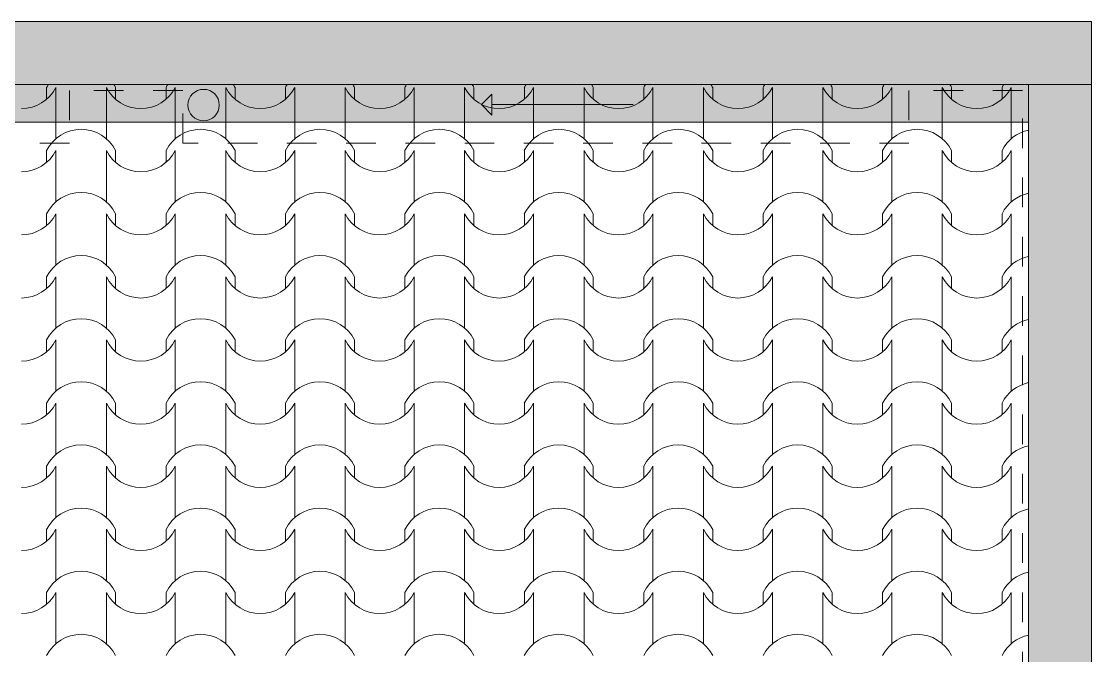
# Model space of a CAD drawing. Header units: feet. Extents: x 2791058 to 2855058, y -67651 to -26651.
# Drawn here: x 2816668 to 2821766, y -40944 to -37923 of the extents above; entities that cross this region are included whole.
import ezdxf

# ---------------------------------------------------------------- set-up
doc = ezdxf.new("R2010")
doc.units = ezdxf.units.FT
doc.header["$MEASUREMENT"] = 0
doc.linetypes.add('Dashed', pattern=[282.222223, 141.111112, -141.111112])
doc.layers.add('Exterior walls', color=7, linetype='Continuous')
doc.layers.add('Shell - Roof', color=7, linetype='Continuous')
for name, color, linetype, lineweight in [('Exterior walls_Pen_No__1', 7, 'Continuous', 0), ('Model Unit - Zone_Pen_No__1', 7, 'Continuous', 0), ('Shell - Roof_Pen_No__1', 7, 'Continuous', 0), ('Shell - Roof_Pen_No__21', 7, 'Continuous', 0), ('Structural - Bearing_Pen_No__1', 7, 'Continuous', 0), ('Structural - Bearing_Pen_No__13', 54, 'Continuous', 0)]:
    doc.layers.add(name, color=color, linetype=linetype, lineweight=lineweight)
for name, color, linetype, lineweight, true_color in [('Exterior walls_Pen_No__85', 7, 'Continuous', 0, 0x80c2ff), ('Structural - Bearing_Pen_No__62', 7, 'Continuous', 0, 0xaaaaaa), ('Structural - Bearing_Pen_No__82', 7, 'Continuous', 0, 0xaaaaaa)]:
    doc.layers.add(name, color=color, linetype=linetype, lineweight=lineweight, true_color=true_color)

# ---------------------------------------------------------------- blocks, each defined once
blk = doc.blocks.new('*X1', base_point=(2247653.8, -76425))
at = {"layer": 'Structural - Bearing_Pen_No__62', "color": 253, "linetype": 'Continuous', "lineweight": 0, "true_color": 0xaaaaaa}
for p, q in [((2816788, -38293.6), (2816788, -38237.6)), ((2816832, -38359.5), (2816832, -38237.6)), ((2817072.5, -38359.5), (2817072.5, -38237.6)), ((2817116.5, -38293.6), (2817116.5, -38237.6)), ((2817357, -38293.6), (2817357, -38237.6)), ((2817401, -38359.5), (2817401, -38237.6)), ((2817641.5, -38359.5), (2817641.5, -38237.6)), ((2817685.5, -38293.6), (2817685.5, -38237.6)), ((2817926, -38293.6), (2817926, -38237.6)), ((2817970, -38359.5), (2817970, -38237.6)), ((2818210.4, -38359.5), (2818210.4, -38237.6)), ((2818254.4, -38293.6), (2818254.4, -38237.6)), ((2818494.9, -38293.6), (2818494.9, -38237.6)), ((2818538.9, -38359.5), (2818538.9, -38237.6)), ((2818779.4, -38359.5), (2818779.4, -38237.6)), ((2818823.4, -38293.6), (2818823.4, -38237.6)), ((2819063.9, -38293.6), (2819063.9, -38237.6)), ((2819107.9, -38359.5), (2819107.9, -38237.6)), ((2819348.4, -38359.5), (2819348.4, -38237.6)), ((2819392.4, -38293.6), (2819392.4, -38237.6)), ((2819632.8, -38293.6), (2819632.8, -38237.6)), ((2819676.8, -38359.5), (2819676.8, -38237.6)), ((2819917.3, -38359.5), (2819917.3, -38237.6)), ((2819961.3, -38293.6), (2819961.3, -38237.6)), ((2820201.8, -38293.6), (2820201.8, -38237.6)), ((2820245.8, -38359.5), (2820245.8, -38237.6)), ((2820486.3, -38359.5), (2820486.3, -38237.6)), ((2820530.3, -38293.6), (2820530.3, -38237.6)), ((2820770.8, -38293.6), (2820770.8, -38237.6)), ((2820814.8, -38359.5), (2820814.8, -38237.6)), ((2821055.2, -38359.5), (2821055.2, -38237.6)), ((2821099.2, -38293.6), (2821099.2, -38237.6)), ((2821339.7, -38293.6), (2821339.7, -38237.6)), ((2821383.7, -38359.5), (2821383.7, -38237.6)), ((2816832, -38481.4), (2816832, -38359.5)), ((2817072.5, -38481.4), (2817072.5, -38359.5)), ((2817401, -38481.4), (2817401, -38359.5)), ((2817641.5, -38481.4), (2817641.5, -38359.5)), ((2817970, -38481.4), (2817970, -38359.5)), ((2818210.4, -38481.4), (2818210.4, -38359.5)), ((2818538.9, -38481.4), (2818538.9, -38359.5)), ((2818779.4, -38481.4), (2818779.4, -38359.5)), ((2819107.9, -38481.4), (2819107.9, -38359.5)), ((2819348.4, -38481.4), (2819348.4, -38359.5)), ((2819676.8, -38481.4), (2819676.8, -38359.5)), ((2819917.3, -38481.4), (2819917.3, -38359.5)), ((2820245.8, -38481.4), (2820245.8, -38359.5)), ((2820486.3, -38481.4), (2820486.3, -38359.5)), ((2820814.8, -38481.4), (2820814.8, -38359.5)), ((2821055.2, -38481.4), (2821055.2, -38359.5)), ((2821383.7, -38481.4), (2821383.7, -38359.5)), ((2816788, -38594.3), (2816788, -38538.2)), ((2816832, -38660.2), (2816832, -38538.2)), ((2817072.5, -38660.2), (2817072.5, -38538.2)), ((2817116.5, -38594.3), (2817116.5, -38538.2)), ((2817357, -38594.3), (2817357, -38538.2)), ((2817401, -38660.2), (2817401, -38538.2)), ((2817641.5, -38660.2), (2817641.5, -38538.2)), ((2817685.5, -38594.3), (2817685.5, -38538.2)), ((2817926, -38594.3), (2817926, -38538.2)), ((2817970, -38660.2), (2817970, -38538.2)), ((2818210.4, -38660.2), (2818210.4, -38538.2)), ((2818254.4, -38594.3), (2818254.4, -38538.2)), ((2818494.9, -38594.3), (2818494.9, -38538.2)), ((2818538.9, -38660.2), (2818538.9, -38538.2)), ((2818779.4, -38660.2), (2818779.4, -38538.2)), ((2818823.4, -38594.3), (2818823.4, -38538.2)), ((2819063.9, -38594.3), (2819063.9, -38538.2)), ((2819107.9, -38660.2), (2819107.9, -38538.2)), ((2819348.4, -38660.2), (2819348.4, -38538.2)), ((2819392.4, -38594.3), (2819392.4, -38538.2)), ((2819632.8, -38594.3), (2819632.8, -38538.2)), ((2819676.8, -38660.2), (2819676.8, -38538.2)), ((2819917.3, -38660.2), (2819917.3, -38538.2)), ((2819961.3, -38594.3), (2819961.3, -38538.2)), ((2820201.8, -38594.3), (2820201.8, -38538.2)), ((2820245.8, -38660.2), (2820245.8, -38538.2)), ((2820486.3, -38660.2), (2820486.3, -38538.2)), ((2820530.3, -38594.3), (2820530.3, -38538.2)), ((2820770.8, -38594.3), (2820770.8, -38538.2)), ((2820814.8, -38660.2), (2820814.8, -38538.2)), ((2821055.2, -38660.2), (2821055.2, -38538.2)), ((2821099.2, -38594.3), (2821099.2, -38538.2)), ((2821339.7, -38594.3), (2821339.7, -38538.2)), ((2821383.7, -38660.2), (2821383.7, -38538.2)), ((2816832, -38782.1), (2816832, -38660.2)), ((2817072.5, -38782.1), (2817072.5, -38660.2)), ((2817401, -38782.1), (2817401, -38660.2)), ((2817641.5, -38782.1), (2817641.5, -38660.2)), ((2817970, -38782.1), (2817970, -38660.2)), ((2818210.4, -38782.1), (2818210.4, -38660.2)), ((2818538.9, -38782.1), (2818538.9, -38660.2)), ((2818779.4, -38782.1), (2818779.4, -38660.2)), ((2819107.9, -38782.1), (2819107.9, -38660.2)), ((2819348.4, -38782.1), (2819348.4, -38660.2)), ((2819676.8, -38782.1), (2819676.8, -38660.2)), ((2819917.3, -38782.1), (2819917.3, -38660.2)), ((2820245.8, -38782.1), (2820245.8, -38660.2)), ((2820486.3, -38782.1), (2820486.3, -38660.2)), ((2820814.8, -38782.1), (2820814.8, -38660.2)), ((2821055.2, -38782.1), (2821055.2, -38660.2)), ((2821383.7, -38782.1), (2821383.7, -38660.2)), ((2816788, -38895), (2816788, -38838.9)), ((2816832, -38960.8), (2816832, -38838.9)), ((2817072.5, -38960.8), (2817072.5, -38838.9)), ((2817116.5, -38895), (2817116.5, -38838.9)), ((2817357, -38895), (2817357, -38838.9)), ((2817401, -38960.8), (2817401, -38838.9)), ((2817641.5, -38960.8), (2817641.5, -38838.9)), ((2817685.5, -38895), (2817685.5, -38838.9)), ((2817926, -38895), (2817926, -38838.9)), ((2817970, -38960.8), (2817970, -38838.9)), ((2818210.4, -38960.8), (2818210.4, -38838.9)), ((2818254.4, -38895), (2818254.4, -38838.9)), ((2818494.9, -38895), (2818494.9, -38838.9)), ((2818538.9, -38960.8), (2818538.9, -38838.9)), ((2818779.4, -38960.8), (2818779.4, -38838.9)), ((2818823.4, -38895), (2818823.4, -38838.9)), ((2819063.9, -38895), (2819063.9, -38838.9)), ((2819107.9, -38960.8), (2819107.9, -38838.9)), ((2819348.4, -38960.8), (2819348.4, -38838.9)), ((2819392.4, -38895), (2819392.4, -38838.9)), ((2819632.8, -38895), (2819632.8, -38838.9)), ((2819676.8, -38960.8), (2819676.8, -38838.9)), ((2819917.3, -38960.8), (2819917.3, -38838.9)), ((2819961.3, -38895), (2819961.3, -38838.9)), ((2820201.8, -38895), (2820201.8, -38838.9)), ((2820245.8, -38960.8), (2820245.8, -38838.9)), ((2820486.3, -38960.8), (2820486.3, -38838.9)), ((2820530.3, -38895), (2820530.3, -38838.9)), ((2820770.8, -38895), (2820770.8, -38838.9)), ((2820814.8, -38960.8), (2820814.8, -38838.9)), ((2821055.2, -38960.8), (2821055.2, -38838.9)), ((2821099.2, -38895), (2821099.2, -38838.9)), ((2821339.7, -38895), (2821339.7, -38838.9)), ((2821383.7, -38960.8), (2821383.7, -38838.9)), ((2816832, -39082.8), (2816832, -38960.8)), ((2817072.5, -39082.8), (2817072.5, -38960.8)), ((2817401, -39082.8), (2817401, -38960.8)), ((2817641.5, -39082.8), (2817641.5, -38960.8)), ((2817970, -39082.8), (2817970, -38960.8)), ((2818210.4, -39082.8), (2818210.4, -38960.8)), ((2818538.9, -39082.8), (2818538.9, -38960.8)), ((2818779.4, -39082.8), (2818779.4, -38960.8)), ((2819107.9, -39082.8), (2819107.9, -38960.8)), ((2819348.4, -39082.8), (2819348.4, -38960.8)), ((2819676.8, -39082.8), (2819676.8, -38960.8)), ((2819917.3, -39082.8), (2819917.3, -38960.8)), ((2820245.8, -39082.8), (2820245.8, -38960.8)), ((2820486.3, -39082.8), (2820486.3, -38960.8)), ((2820814.8, -39082.8), (2820814.8, -38960.8)), ((2821055.2, -39082.8), (2821055.2, -38960.8)), ((2821383.7, -39082.8), (2821383.7, -38960.8)), ((2816788, -39195.6), (2816788, -39139.6)), ((2816832, -39261.5), (2816832, -39139.6)), ((2817072.5, -39261.5), (2817072.5, -39139.6)), ((2817116.5, -39195.6), (2817116.5, -39139.6)), ((2817357, -39195.6), (2817357, -39139.6)), ((2817401, -39261.5), (2817401, -39139.6)), ((2817641.5, -39261.5), (2817641.5, -39139.6)), ((2817685.5, -39195.6), (2817685.5, -39139.6)), ((2817926, -39195.6), (2817926, -39139.6)), ((2817970, -39261.5), (2817970, -39139.6)), ((2818210.4, -39261.5), (2818210.4, -39139.6)), ((2818254.4, -39195.6), (2818254.4, -39139.6)), ((2818494.9, -39195.6), (2818494.9, -39139.6)), ((2818538.9, -39261.5), (2818538.9, -39139.6)), ((2818779.4, -39261.5), (2818779.4, -39139.6)), ((2818823.4, -39195.6), (2818823.4, -39139.6)), ((2819063.9, -39195.6), (2819063.9, -39139.6)), ((2819107.9, -39261.5), (2819107.9, -39139.6)), ((2819348.4, -39261.5), (2819348.4, -39139.6)), ((2819392.4, -39195.6), (2819392.4, -39139.6)), ((2819632.8, -39195.6), (2819632.8, -39139.6)), ((2819676.8, -39261.5), (2819676.8, -39139.6)), ((2819917.3, -39261.5), (2819917.3, -39139.6)), ((2819961.3, -39195.6), (2819961.3, -39139.6)), ((2820201.8, -39195.6), (2820201.8, -39139.6)), ((2820245.8, -39261.5), (2820245.8, -39139.6)), ((2820486.3, -39261.5), (2820486.3, -39139.6)), ((2820530.3, -39195.6), (2820530.3, -39139.6)), ((2820770.8, -39195.6), (2820770.8, -39139.6)), ((2820814.8, -39261.5), (2820814.8, -39139.6)), ((2821055.2, -39261.5), (2821055.2, -39139.6)), ((2821099.2, -39195.6), (2821099.2, -39139.6)), ((2821339.7, -39195.6), (2821339.7, -39139.6)), ((2821383.7, -39261.5), (2821383.7, -39139.6)), ((2816832, -39383.4), (2816832, -39261.5)), ((2817072.5, -39383.4), (2817072.5, -39261.5)), ((2817401, -39383.4), (2817401, -39261.5)), ((2817641.5, -39383.4), (2817641.5, -39261.5)), ((2817970, -39383.4), (2817970, -39261.5)), ((2818210.4, -39383.4), (2818210.4, -39261.5)), ((2818538.9, -39383.4), (2818538.9, -39261.5)), ((2818779.4, -39383.4), (2818779.4, -39261.5)), ((2819107.9, -39383.4), (2819107.9, -39261.5)), ((2819348.4, -39383.4), (2819348.4, -39261.5)), ((2819676.8, -39383.4), (2819676.8, -39261.5)), ((2819917.3, -39383.4), (2819917.3, -39261.5)), ((2820245.8, -39383.4), (2820245.8, -39261.5)), ((2820486.3, -39383.4), (2820486.3, -39261.5)), ((2820814.8, -39383.4), (2820814.8, -39261.5)), ((2821055.2, -39383.4), (2821055.2, -39261.5)), ((2821383.7, -39383.4), (2821383.7, -39261.5)), ((2816788, -39496.3), (2816788, -39440.2)), ((2816832, -39562.2), (2816832, -39440.2)), ((2817072.5, -39562.2), (2817072.5, -39440.2)), ((2817116.5, -39496.3), (2817116.5, -39440.2)), ((2817357, -39496.3), (2817357, -39440.2)), ((2817401, -39562.2), (2817401, -39440.2)), ((2817641.5, -39562.2), (2817641.5, -39440.2)), ((2817685.5, -39496.3), (2817685.5, -39440.2)), ((2817926, -39496.3), (2817926, -39440.2)), ((2817970, -39562.2), (2817970, -39440.2)), ((2818210.4, -39562.2), (2818210.4, -39440.2)), ((2818254.4, -39496.3), (2818254.4, -39440.2)), ((2818494.9, -39496.3), (2818494.9, -39440.2)), ((2818538.9, -39562.2), (2818538.9, -39440.2)), ((2818779.4, -39562.2), (2818779.4, -39440.2)), ((2818823.4, -39496.3), (2818823.4, -39440.2)), ((2819063.9, -39496.3), (2819063.9, -39440.2)), ((2819107.9, -39562.2), (2819107.9, -39440.2)), ((2819348.4, -39562.2), (2819348.4, -39440.2)), ((2819392.4, -39496.3), (2819392.4, -39440.2)), ((2819632.8, -39496.3), (2819632.8, -39440.2)), ((2819676.8, -39562.2), (2819676.8, -39440.2)), ((2819917.3, -39562.2), (2819917.3, -39440.2)), ((2819961.3, -39496.3), (2819961.3, -39440.2)), ((2820201.8, -39496.3), (2820201.8, -39440.2)), ((2820245.8, -39562.2), (2820245.8, -39440.2)), ((2820486.3, -39562.2), (2820486.3, -39440.2)), ((2820530.3, -39496.3), (2820530.3, -39440.2)), ((2820770.8, -39496.3), (2820770.8, -39440.2)), ((2820814.8, -39562.2), (2820814.8, -39440.2)), ((2821055.2, -39562.2), (2821055.2, -39440.2)), ((2821099.2, -39496.3), (2821099.2, -39440.2)), ((2821339.7, -39496.3), (2821339.7, -39440.2)), ((2821383.7, -39562.2), (2821383.7, -39440.2)), ((2816832, -39684.1), (2816832, -39562.2)), ((2817072.5, -39684.1), (2817072.5, -39562.2)), ((2817401, -39684.1), (2817401, -39562.2)), ((2817641.5, -39684.1), (2817641.5, -39562.2)), ((2817970, -39684.1), (2817970, -39562.2)), ((2818210.4, -39684.1), (2818210.4, -39562.2)), ((2818538.9, -39684.1), (2818538.9, -39562.2)), ((2818779.4, -39684.1), (2818779.4, -39562.2)), ((2819107.9, -39684.1), (2819107.9, -39562.2)), ((2819348.4, -39684.1), (2819348.4, -39562.2)), ((2819676.8, -39684.1), (2819676.8, -39562.2)), ((2819917.3, -39684.1), (2819917.3, -39562.2)), ((2820245.8, -39684.1), (2820245.8, -39562.2)), ((2820486.3, -39684.1), (2820486.3, -39562.2)), ((2820814.8, -39684.1), (2820814.8, -39562.2)), ((2821055.2, -39684.1), (2821055.2, -39562.2)), ((2821383.7, -39684.1), (2821383.7, -39562.2)), ((2816788, -39797), (2816788, -39740.9)), ((2816832, -39862.9), (2816832, -39740.9)), ((2817072.5, -39862.9), (2817072.5, -39740.9)), ((2817116.5, -39797), (2817116.5, -39740.9)), ((2817357, -39797), (2817357, -39740.9)), ((2817401, -39862.9), (2817401, -39740.9)), ((2817641.5, -39862.9), (2817641.5, -39740.9)), ((2817685.5, -39797), (2817685.5, -39740.9)), ((2817926, -39797), (2817926, -39740.9)), ((2817970, -39862.9), (2817970, -39740.9)), ((2818210.4, -39862.9), (2818210.4, -39740.9)), ((2818254.4, -39797), (2818254.4, -39740.9)), ((2818494.9, -39797), (2818494.9, -39740.9)), ((2818538.9, -39862.9), (2818538.9, -39740.9)), ((2818779.4, -39862.9), (2818779.4, -39740.9)), ((2818823.4, -39797), (2818823.4, -39740.9)), ((2819063.9, -39797), (2819063.9, -39740.9)), ((2819107.9, -39862.9), (2819107.9, -39740.9)), ((2819348.4, -39862.9), (2819348.4, -39740.9)), ((2819392.4, -39797), (2819392.4, -39740.9)), ((2819632.8, -39797), (2819632.8, -39740.9)), ((2819676.8, -39862.9), (2819676.8, -39740.9)), ((2819917.3, -39862.9), (2819917.3, -39740.9)), ((2819961.3, -39797), (2819961.3, -39740.9)), ((2820201.8, -39797), (2820201.8, -39740.9)), ((2820245.8, -39862.9), (2820245.8, -39740.9)), ((2820486.3, -39862.9), (2820486.3, -39740.9)), ((2820530.3, -39797), (2820530.3, -39740.9)), ((2820770.8, -39797), (2820770.8, -39740.9)), ((2820814.8, -39862.9), (2820814.8, -39740.9)), ((2821055.2, -39862.9), (2821055.2, -39740.9)), ((2821099.2, -39797), (2821099.2, -39740.9)), ((2821339.7, -39797), (2821339.7, -39740.9)), ((2821383.7, -39862.9), (2821383.7, -39740.9)), ((2816832, -39984.8), (2816832, -39862.9)), ((2817072.5, -39984.8), (2817072.5, -39862.9)), ((2817401, -39984.8), (2817401, -39862.9)), ((2817641.5, -39984.8), (2817641.5, -39862.9)), ((2817970, -39984.8), (2817970, -39862.9)), ((2818210.4, -39984.8), (2818210.4, -39862.9)), ((2818538.9, -39984.8), (2818538.9, -39862.9)), ((2818779.4, -39984.8), (2818779.4, -39862.9)), ((2819107.9, -39984.8), (2819107.9, -39862.9)), ((2819348.4, -39984.8), (2819348.4, -39862.9)), ((2819676.8, -39984.8), (2819676.8, -39862.9)), ((2819917.3, -39984.8), (2819917.3, -39862.9)), ((2820245.8, -39984.8), (2820245.8, -39862.9)), ((2820486.3, -39984.8), (2820486.3, -39862.9)), ((2820814.8, -39984.8), (2820814.8, -39862.9)), ((2821055.2, -39984.8), (2821055.2, -39862.9)), ((2821383.7, -39984.8), (2821383.7, -39862.9)), ((2816788, -40097.6), (2816788, -40041.6)), ((2816832, -40163.5), (2816832, -40041.6)), ((2817072.5, -40163.5), (2817072.5, -40041.6)), ((2817116.5, -40097.6), (2817116.5, -40041.6)), ((2817357, -40097.6), (2817357, -40041.6)), ((2817401, -40163.5), (2817401, -40041.6)), ((2817641.5, -40163.5), (2817641.5, -40041.6)), ((2817685.5, -40097.6), (2817685.5, -40041.6)), ((2817926, -40097.6), (2817926, -40041.6)), ((2817970, -40163.5), (2817970, -40041.6)), ((2818210.4, -40163.5), (2818210.4, -40041.6)), ((2818254.4, -40097.6), (2818254.4, -40041.6)), ((2818494.9, -40097.6), (2818494.9, -40041.6)), ((2818538.9, -40163.5), (2818538.9, -40041.6)), ((2818779.4, -40163.5), (2818779.4, -40041.6)), ((2818823.4, -40097.6), (2818823.4, -40041.6)), ((2819063.9, -40097.6), (2819063.9, -40041.6)), ((2819107.9, -40163.5), (2819107.9, -40041.6)), ((2819348.4, -40163.5), (2819348.4, -40041.6)), ((2819392.4, -40097.6), (2819392.4, -40041.6)), ((2819632.8, -40097.6), (2819632.8, -40041.6)), ((2819676.8, -40163.5), (2819676.8, -40041.6)), ((2819917.3, -40163.5), (2819917.3, -40041.6)), ((2819961.3, -40097.6), (2819961.3, -40041.6)), ((2820201.8, -40097.6), (2820201.8, -40041.6)), ((2820245.8, -40163.5), (2820245.8, -40041.6)), ((2820486.3, -40163.5), (2820486.3, -40041.6)), ((2820530.3, -40097.6), (2820530.3, -40041.6)), ((2820770.8, -40097.6), (2820770.8, -40041.6)), ((2820814.8, -40163.5), (2820814.8, -40041.6)), ((2821055.2, -40163.5), (2821055.2, -40041.6)), ((2821099.2, -40097.6), (2821099.2, -40041.6)), ((2821339.7, -40097.6), (2821339.7, -40041.6)), ((2821383.7, -40163.5), (2821383.7, -40041.6)), ((2816832, -40285.5), (2816832, -40163.5)), ((2817072.5, -40285.5), (2817072.5, -40163.5)), ((2817401, -40285.5), (2817401, -40163.5)), ((2817641.5, -40285.5), (2817641.5, -40163.5)), ((2817970, -40285.5), (2817970, -40163.5)), ((2818210.4, -40285.5), (2818210.4, -40163.5)), ((2818538.9, -40285.5), (2818538.9, -40163.5)), ((2818779.4, -40285.5), (2818779.4, -40163.5)), ((2819107.9, -40285.5), (2819107.9, -40163.5)), ((2819348.4, -40285.5), (2819348.4, -40163.5)), ((2819676.8, -40285.5), (2819676.8, -40163.5)), ((2819917.3, -40285.5), (2819917.3, -40163.5)), ((2820245.8, -40285.5), (2820245.8, -40163.5)), ((2820486.3, -40285.5), (2820486.3, -40163.5)), ((2820814.8, -40285.5), (2820814.8, -40163.5)), ((2821055.2, -40285.5), (2821055.2, -40163.5)), ((2821383.7, -40285.5), (2821383.7, -40163.5)), ((2816788, -40398.3), (2816788, -40342.3)), ((2816832, -40464.2), (2816832, -40342.3)), ((2817072.5, -40464.2), (2817072.5, -40342.3)), ((2817116.5, -40398.3), (2817116.5, -40342.3)), ((2817357, -40398.3), (2817357, -40342.3)), ((2817401, -40464.2), (2817401, -40342.3)), ((2817641.5, -40464.2), (2817641.5, -40342.3)), ((2817685.5, -40398.3), (2817685.5, -40342.3)), ((2817926, -40398.3), (2817926, -40342.3)), ((2817970, -40464.2), (2817970, -40342.3)), ((2818210.4, -40464.2), (2818210.4, -40342.3)), ((2818254.4, -40398.3), (2818254.4, -40342.3)), ((2818494.9, -40398.3), (2818494.9, -40342.3)), ((2818538.9, -40464.2), (2818538.9, -40342.3)), ((2818779.4, -40464.2), (2818779.4, -40342.3)), ((2818823.4, -40398.3), (2818823.4, -40342.3)), ((2819063.9, -40398.3), (2819063.9, -40342.3)), ((2819107.9, -40464.2), (2819107.9, -40342.3)), ((2819348.4, -40464.2), (2819348.4, -40342.3)), ((2819392.4, -40398.3), (2819392.4, -40342.3)), ((2819632.8, -40398.3), (2819632.8, -40342.3)), ((2819676.8, -40464.2), (2819676.8, -40342.3)), ((2819917.3, -40464.2), (2819917.3, -40342.3)), ((2819961.3, -40398.3), (2819961.3, -40342.3)), ((2820201.8, -40398.3), (2820201.8, -40342.3)), ((2820245.8, -40464.2), (2820245.8, -40342.3)), ((2820486.3, -40464.2), (2820486.3, -40342.3)), ((2820530.3, -40398.3), (2820530.3, -40342.3)), ((2820770.8, -40398.3), (2820770.8, -40342.3)), ((2820814.8, -40464.2), (2820814.8, -40342.3)), ((2821055.2, -40464.2), (2821055.2, -40342.3)), ((2821099.2, -40398.3), (2821099.2, -40342.3)), ((2821339.7, -40398.3), (2821339.7, -40342.3)), ((2821383.7, -40464.2), (2821383.7, -40342.3)), ((2816832, -40586.1), (2816832, -40464.2)), ((2817072.5, -40586.1), (2817072.5, -40464.2)), ((2817401, -40586.1), (2817401, -40464.2)), ((2817641.5, -40586.1), (2817641.5, -40464.2)), ((2817970, -40586.1), (2817970, -40464.2)), ((2818210.4, -40586.1), (2818210.4, -40464.2)), ((2818538.9, -40586.1), (2818538.9, -40464.2)), ((2818779.4, -40586.1), (2818779.4, -40464.2)), ((2819107.9, -40586.1), (2819107.9, -40464.2)), ((2819348.4, -40586.1), (2819348.4, -40464.2)), ((2819676.8, -40586.1), (2819676.8, -40464.2)), ((2819917.3, -40586.1), (2819917.3, -40464.2)), ((2820245.8, -40586.1), (2820245.8, -40464.2)), ((2820486.3, -40586.1), (2820486.3, -40464.2)), ((2820814.8, -40586.1), (2820814.8, -40464.2)), ((2821055.2, -40586.1), (2821055.2, -40464.2)), ((2821383.7, -40586.1), (2821383.7, -40464.2)), ((2816788, -40699), (2816788, -40642.9)), ((2816832, -40764.9), (2816832, -40642.9)), ((2817072.5, -40764.9), (2817072.5, -40642.9)), ((2817116.5, -40699), (2817116.5, -40642.9)), ((2817357, -40699), (2817357, -40642.9)), ((2817401, -40764.9), (2817401, -40642.9)), ((2817641.5, -40764.9), (2817641.5, -40642.9)), ((2817685.5, -40699), (2817685.5, -40642.9)), ((2817926, -40699), (2817926, -40642.9)), ((2817970, -40764.9), (2817970, -40642.9)), ((2818210.4, -40764.9), (2818210.4, -40642.9)), ((2818254.4, -40699), (2818254.4, -40642.9)), ((2818494.9, -40699), (2818494.9, -40642.9)), ((2818538.9, -40764.9), (2818538.9, -40642.9)), ((2818779.4, -40764.9), (2818779.4, -40642.9)), ((2818823.4, -40699), (2818823.4, -40642.9)), ((2819063.9, -40699), (2819063.9, -40642.9)), ((2819107.9, -40764.9), (2819107.9, -40642.9)), ((2819348.4, -40764.9), (2819348.4, -40642.9)), ((2819392.4, -40699), (2819392.4, -40642.9)), ((2819632.8, -40699), (2819632.8, -40642.9)), ((2819676.8, -40764.9), (2819676.8, -40642.9)), ((2819917.3, -40764.9), (2819917.3, -40642.9)), ((2819961.3, -40699), (2819961.3, -40642.9)), ((2820201.8, -40699), (2820201.8, -40642.9)), ((2820245.8, -40764.9), (2820245.8, -40642.9)), ((2820486.3, -40764.9), (2820486.3, -40642.9)), ((2820530.3, -40699), (2820530.3, -40642.9)), ((2820770.8, -40699), (2820770.8, -40642.9)), ((2820814.8, -40764.9), (2820814.8, -40642.9)), ((2821055.2, -40764.9), (2821055.2, -40642.9)), ((2821099.2, -40699), (2821099.2, -40642.9)), ((2821339.7, -40699), (2821339.7, -40642.9)), ((2821383.7, -40764.9), (2821383.7, -40642.9)), ((2816832, -40886.8), (2816832, -40764.9)), ((2817072.5, -40886.8), (2817072.5, -40764.9)), ((2817401, -40886.8), (2817401, -40764.9)), ((2817641.5, -40886.8), (2817641.5, -40764.9)), ((2817970, -40886.8), (2817970, -40764.9)), ((2818210.4, -40886.8), (2818210.4, -40764.9)), ((2818538.9, -40886.8), (2818538.9, -40764.9)), ((2818779.4, -40886.8), (2818779.4, -40764.9)), ((2819107.9, -40886.8), (2819107.9, -40764.9)), ((2819348.4, -40886.8), (2819348.4, -40764.9)), ((2819676.8, -40886.8), (2819676.8, -40764.9)), ((2819917.3, -40886.8), (2819917.3, -40764.9)), ((2820245.8, -40886.8), (2820245.8, -40764.9)), ((2820486.3, -40886.8), (2820486.3, -40764.9)), ((2820814.8, -40886.8), (2820814.8, -40764.9)), ((2821055.2, -40886.8), (2821055.2, -40764.9)), ((2821383.7, -40886.8), (2821383.7, -40764.9))]:
    blk.add_line(p, q, dxfattribs=at)
for centre, radius, start, end in [((2816667.3, -38153.6), 184.9, 270.1705, 333.0115), ((2816952.3, -38320.2), 183.9, 148.0744, 153.2956), ((2817237.3, -38153.6), 184.9, 206.9885, 269.8295), ((2816952.3, -38320.2), 183.9, 26.7044, 31.9256), ((2817236.2, -38153.6), 184.9, 270.1705, 333.0115), ((2817521.2, -38320.2), 183.9, 148.0744, 153.2956), ((2817806.3, -38153.6), 184.9, 206.9885, 269.8295), ((2817521.2, -38320.2), 183.9, 26.7044, 31.9256), ((2817805.2, -38153.6), 184.9, 270.1705, 333.0115), ((2818090.2, -38320.2), 183.9, 148.0744, 153.2956), ((2818375.2, -38153.6), 184.9, 206.9885, 269.8295), ((2818090.2, -38320.2), 183.9, 26.7044, 31.9256), ((2818374.1, -38153.6), 184.9, 270.1705, 333.0115), ((2818659.2, -38320.2), 183.9, 148.0744, 153.2956), ((2818944.2, -38153.6), 184.9, 206.9885, 269.8295), ((2818659.2, -38320.2), 183.9, 26.7044, 31.9256), ((2818943.1, -38153.6), 184.9, 270.1705, 333.0115), ((2819228.1, -38320.2), 183.9, 148.0744, 153.2956), ((2819513.2, -38153.6), 184.9, 206.9885, 269.8295), ((2819228.1, -38320.2), 183.9, 26.7044, 31.9256), ((2819512.1, -38153.6), 184.9, 270.1705, 333.0115), ((2819797.1, -38320.2), 183.9, 148.0744, 153.2956), ((2820082.1, -38153.6), 184.9, 206.9885, 269.8295), ((2819797.1, -38320.2), 183.9, 26.7044, 31.9256), ((2820081, -38153.6), 184.9, 270.1705, 333.0115), ((2820366, -38320.2), 183.9, 148.0744, 153.2956), ((2820651.1, -38153.6), 184.9, 206.9885, 269.8295), ((2820366, -38320.2), 183.9, 26.7044, 31.9256), ((2820650, -38153.6), 184.9, 270.1705, 333.0115), ((2820935, -38320.2), 183.9, 148.0744, 153.2956), ((2821220, -38153.6), 184.9, 206.9885, 269.8295), ((2820935, -38320.2), 183.9, 26.7044, 31.9256), ((2821218.9, -38153.6), 184.9, 270.1705, 333.0115), ((2821504, -38320.2), 183.9, 148.0744, 153.2956), ((2816952.3, -38620.8), 183.9, 26.7044, 153.2956), ((2817521.2, -38620.8), 183.9, 26.7044, 153.2956), ((2818090.2, -38620.8), 183.9, 26.7044, 153.2956), ((2818659.2, -38620.8), 183.9, 26.7044, 153.2956), ((2819228.1, -38620.8), 183.9, 26.7044, 153.2956), ((2819797.1, -38620.8), 183.9, 26.7044, 153.2956), ((2820366, -38620.8), 183.9, 26.7044, 153.2956), ((2820935, -38620.8), 183.9, 26.7044, 153.2956), ((2821504, -38620.8), 183.9, 101.7713, 153.2956), ((2816667.3, -38454.3), 184.9, 270.1705, 333.0115), ((2817237.3, -38454.3), 184.9, 206.9885, 269.8295), ((2817236.2, -38454.3), 184.9, 270.1705, 333.0115), ((2817806.3, -38454.3), 184.9, 206.9885, 269.8295), ((2817805.2, -38454.3), 184.9, 270.1705, 333.0115), ((2818375.2, -38454.3), 184.9, 206.9885, 269.8295), ((2818374.1, -38454.3), 184.9, 270.1705, 333.0115), ((2818944.2, -38454.3), 184.9, 206.9885, 269.8295), ((2818943.1, -38454.3), 184.9, 270.1705, 333.0115), ((2819513.2, -38454.3), 184.9, 206.9885, 269.8295), ((2819512.1, -38454.3), 184.9, 270.1705, 333.0115), ((2820082.1, -38454.3), 184.9, 206.9885, 269.8295), ((2820081, -38454.3), 184.9, 270.1705, 333.0115), ((2820651.1, -38454.3), 184.9, 206.9885, 269.8295), ((2820650, -38454.3), 184.9, 270.1705, 333.0115), ((2821220, -38454.3), 184.9, 206.9885, 269.8295), ((2821218.9, -38454.3), 184.9, 270.1705, 333.0115), ((2816952.3, -38921.5), 183.9, 26.7044, 153.2956), ((2817521.2, -38921.5), 183.9, 26.7044, 153.2956), ((2818090.2, -38921.5), 183.9, 26.7044, 153.2956), ((2818659.2, -38921.5), 183.9, 26.7044, 153.2956), ((2819228.1, -38921.5), 183.9, 26.7044, 153.2956), ((2819797.1, -38921.5), 183.9, 26.7044, 153.2956), ((2820366, -38921.5), 183.9, 26.7044, 153.2956), ((2820935, -38921.5), 183.9, 26.7044, 153.2956), ((2821504, -38921.5), 183.9, 101.7713, 153.2956), ((2816667.3, -38755), 184.9, 270.1705, 333.0115), ((2817237.3, -38755), 184.9, 206.9885, 269.8295), ((2817236.2, -38755), 184.9, 270.1705, 333.0115), ((2817806.3, -38755), 184.9, 206.9885, 269.8295), ((2817805.2, -38755), 184.9, 270.1705, 333.0115), ((2818375.2, -38755), 184.9, 206.9885, 269.8295), ((2818374.1, -38755), 184.9, 270.1705, 333.0115), ((2818944.2, -38755), 184.9, 206.9885, 269.8295), ((2818943.1, -38755), 184.9, 270.1705, 333.0115), ((2819513.2, -38755), 184.9, 206.9885, 269.8295), ((2819512.1, -38755), 184.9, 270.1705, 333.0115), ((2820082.1, -38755), 184.9, 206.9885, 269.8295), ((2820081, -38755), 184.9, 270.1705, 333.0115), ((2820651.1, -38755), 184.9, 206.9885, 269.8295), ((2820650, -38755), 184.9, 270.1705, 333.0115), ((2821220, -38755), 184.9, 206.9885, 269.8295), ((2821218.9, -38755), 184.9, 270.1705, 333.0115), ((2816952.3, -39222.2), 183.9, 26.7044, 153.2956), ((2817521.2, -39222.2), 183.9, 26.7044, 153.2956), ((2818090.2, -39222.2), 183.9, 26.7044, 153.2956), ((2818659.2, -39222.2), 183.9, 26.7044, 153.2956), ((2819228.1, -39222.2), 183.9, 26.7044, 153.2956), ((2819797.1, -39222.2), 183.9, 26.7044, 153.2956), ((2820366, -39222.2), 183.9, 26.7044, 153.2956), ((2820935, -39222.2), 183.9, 26.7044, 153.2956), ((2821504, -39222.2), 183.9, 101.7713, 153.2956), ((2816667.3, -39055.6), 184.9, 270.1705, 333.0115), ((2817237.3, -39055.6), 184.9, 206.9885, 269.8295), ((2817236.2, -39055.6), 184.9, 270.1705, 333.0115), ((2817806.3, -39055.6), 184.9, 206.9885, 269.8295), ((2817805.2, -39055.6), 184.9, 270.1705, 333.0115), ((2818375.2, -39055.6), 184.9, 206.9885, 269.8295), ((2818374.1, -39055.6), 184.9, 270.1705, 333.0115), ((2818944.2, -39055.6), 184.9, 206.9885, 269.8295), ((2818943.1, -39055.6), 184.9, 270.1705, 333.0115), ((2819513.2, -39055.6), 184.9, 206.9885, 269.8295), ((2819512.1, -39055.6), 184.9, 270.1705, 333.0115), ((2820082.1, -39055.6), 184.9, 206.9885, 269.8295), ((2820081, -39055.6), 184.9, 270.1705, 333.0115), ((2820651.1, -39055.6), 184.9, 206.9885, 269.8295), ((2820650, -39055.6), 184.9, 270.1705, 333.0115), ((2821220, -39055.6), 184.9, 206.9885, 269.8295), ((2821218.9, -39055.6), 184.9, 270.1705, 333.0115), ((2816952.3, -39522.9), 183.9, 26.7044, 153.2956), ((2817521.2, -39522.9), 183.9, 26.7044, 153.2956), ((2818090.2, -39522.9), 183.9, 26.7044, 153.2956), ((2818659.2, -39522.9), 183.9, 26.7044, 153.2956), ((2819228.1, -39522.9), 183.9, 26.7044, 153.2956), ((2819797.1, -39522.9), 183.9, 26.7044, 153.2956), ((2820366, -39522.9), 183.9, 26.7044, 153.2956), ((2820935, -39522.9), 183.9, 26.7044, 153.2956), ((2821504, -39522.9), 183.9, 101.7713, 153.2956), ((2816667.3, -39356.3), 184.9, 270.1705, 333.0115), ((2817237.3, -39356.3), 184.9, 206.9885, 269.8295), ((2817236.2, -39356.3), 184.9, 270.1705, 333.0115), ((2817806.3, -39356.3), 184.9, 206.9885, 269.8295), ((2817805.2, -39356.3), 184.9, 270.1705, 333.0115), ((2818375.2, -39356.3), 184.9, 206.9885, 269.8295), ((2818374.1, -39356.3), 184.9, 270.1705, 333.0115), ((2818944.2, -39356.3), 184.9, 206.9885, 269.8295), ((2818943.1, -39356.3), 184.9, 270.1705, 333.0115), ((2819513.2, -39356.3), 184.9, 206.9885, 269.8295), ((2819512.1, -39356.3), 184.9, 270.1705, 333.0115), ((2820082.1, -39356.3), 184.9, 206.9885, 269.8295), ((2820081, -39356.3), 184.9, 270.1705, 333.0115), ((2820651.1, -39356.3), 184.9, 206.9885, 269.8295), ((2820650, -39356.3), 184.9, 270.1705, 333.0115), ((2821220, -39356.3), 184.9, 206.9885, 269.8295), ((2821218.9, -39356.3), 184.9, 270.1705, 333.0115), ((2816952.3, -39823.5), 183.9, 26.7044, 153.2956), ((2817521.2, -39823.5), 183.9, 26.7044, 153.2956), ((2818090.2, -39823.5), 183.9, 26.7044, 153.2956), ((2818659.2, -39823.5), 183.9, 26.7044, 153.2956), ((2819228.1, -39823.5), 183.9, 26.7044, 153.2956), ((2819797.1, -39823.5), 183.9, 26.7044, 153.2956), ((2820366, -39823.5), 183.9, 26.7044, 153.2956), ((2820935, -39823.5), 183.9, 26.7044, 153.2956), ((2821504, -39823.5), 183.9, 101.7713, 153.2956), ((2816667.3, -39657), 184.9, 270.1705, 333.0115), ((2817237.3, -39657), 184.9, 206.9885, 269.8295), ((2817236.2, -39657), 184.9, 270.1705, 333.0115), ((2817806.3, -39657), 184.9, 206.9885, 269.8295), ((2817805.2, -39657), 184.9, 270.1705, 333.0115), ((2818375.2, -39657), 184.9, 206.9885, 269.8295), ((2818374.1, -39657), 184.9, 270.1705, 333.0115), ((2818944.2, -39657), 184.9, 206.9885, 269.8295), ((2818943.1, -39657), 184.9, 270.1705, 333.0115), ((2819513.2, -39657), 184.9, 206.9885, 269.8295), ((2819512.1, -39657), 184.9, 270.1705, 333.0115), ((2820082.1, -39657), 184.9, 206.9885, 269.8295), ((2820081, -39657), 184.9, 270.1705, 333.0115), ((2820651.1, -39657), 184.9, 206.9885, 269.8295), ((2820650, -39657), 184.9, 270.1705, 333.0115), ((2821220, -39657), 184.9, 206.9885, 269.8295), ((2821218.9, -39657), 184.9, 270.1705, 333.0115), ((2816952.3, -40124.2), 183.9, 26.7044, 153.2956), ((2817521.2, -40124.2), 183.9, 26.7044, 153.2956), ((2818090.2, -40124.2), 183.9, 26.7044, 153.2956), ((2818659.2, -40124.2), 183.9, 26.7044, 153.2956), ((2819228.1, -40124.2), 183.9, 26.7044, 153.2956), ((2819797.1, -40124.2), 183.9, 26.7044, 153.2956), ((2820366, -40124.2), 183.9, 26.7044, 153.2956), ((2820935, -40124.2), 183.9, 26.7044, 153.2956), ((2821504, -40124.2), 183.9, 101.7713, 153.2956), ((2816667.3, -39957.7), 184.9, 270.1705, 333.0115), ((2817237.3, -39957.7), 184.9, 206.9885, 269.8295), ((2817236.2, -39957.7), 184.9, 270.1705, 333.0115), ((2817806.3, -39957.7), 184.9, 206.9885, 269.8295), ((2817805.2, -39957.7), 184.9, 270.1705, 333.0115), ((2818375.2, -39957.7), 184.9, 206.9885, 269.8295), ((2818374.1, -39957.7), 184.9, 270.1705, 333.0115), ((2818944.2, -39957.7), 184.9, 206.9885, 269.8295), ((2818943.1, -39957.7), 184.9, 270.1705, 333.0115), ((2819513.2, -39957.7), 184.9, 206.9885, 269.8295), ((2819512.1, -39957.7), 184.9, 270.1705, 333.0115), ((2820082.1, -39957.7), 184.9, 206.9885, 269.8295), ((2820081, -39957.7), 184.9, 270.1705, 333.0115), ((2820651.1, -39957.7), 184.9, 206.9885, 269.8295), ((2820650, -39957.7), 184.9, 270.1705, 333.0115), ((2821220, -39957.7), 184.9, 206.9885, 269.8295), ((2821218.9, -39957.7), 184.9, 270.1705, 333.0115), ((2816952.3, -40424.9), 183.9, 26.7044, 153.2956), ((2817521.2, -40424.9), 183.9, 26.7044, 153.2956), ((2818090.2, -40424.9), 183.9, 26.7044, 153.2956), ((2818659.2, -40424.9), 183.9, 26.7044, 153.2956), ((2819228.1, -40424.9), 183.9, 26.7044, 153.2956), ((2819797.1, -40424.9), 183.9, 26.7044, 153.2956), ((2820366, -40424.9), 183.9, 26.7044, 153.2956), ((2820935, -40424.9), 183.9, 26.7044, 153.2956), ((2821504, -40424.9), 183.9, 101.7713, 153.2956), ((2816667.3, -40258.3), 184.9, 270.1705, 333.0115), ((2817237.3, -40258.3), 184.9, 206.9885, 269.8295), ((2817236.2, -40258.3), 184.9, 270.1705, 333.0115), ((2817806.3, -40258.3), 184.9, 206.9885, 269.8295), ((2817805.2, -40258.3), 184.9, 270.1705, 333.0115), ((2818375.2, -40258.3), 184.9, 206.9885, 269.8295), ((2818374.1, -40258.3), 184.9, 270.1705, 333.0115), ((2818944.2, -40258.3), 184.9, 206.9885, 269.8295), ((2818943.1, -40258.3), 184.9, 270.1705, 333.0115), ((2819513.2, -40258.3), 184.9, 206.9885, 269.8295), ((2819512.1, -40258.3), 184.9, 270.1705, 333.0115), ((2820082.1, -40258.3), 184.9, 206.9885, 269.8295), ((2820081, -40258.3), 184.9, 270.1705, 333.0115), ((2820651.1, -40258.3), 184.9, 206.9885, 269.8295), ((2820650, -40258.3), 184.9, 270.1705, 333.0115), ((2821220, -40258.3), 184.9, 206.9885, 269.8295), ((2821218.9, -40258.3), 184.9, 270.1705, 333.0115), ((2816952.3, -40725.6), 183.9, 26.7044, 153.2956), ((2817521.2, -40725.6), 183.9, 26.7044, 153.2956), ((2818090.2, -40725.6), 183.9, 26.7044, 153.2956), ((2818659.2, -40725.6), 183.9, 26.7044, 153.2956), ((2819228.1, -40725.6), 183.9, 26.7044, 153.2956), ((2819797.1, -40725.6), 183.9, 26.7044, 153.2956), ((2820366, -40725.6), 183.9, 26.7044, 153.2956), ((2820935, -40725.6), 183.9, 26.7044, 153.2956), ((2821504, -40725.6), 183.9, 101.7713, 153.2956), ((2816667.3, -40559), 184.9, 270.1705, 333.0115), ((2817237.3, -40559), 184.9, 206.9885, 269.8295), ((2817236.2, -40559), 184.9, 270.1705, 333.0115), ((2817806.3, -40559), 184.9, 206.9885, 269.8295), ((2817805.2, -40559), 184.9, 270.1705, 333.0115), ((2818375.2, -40559), 184.9, 206.9885, 269.8295), ((2818374.1, -40559), 184.9, 270.1705, 333.0115), ((2818944.2, -40559), 184.9, 206.9885, 269.8295), ((2818943.1, -40559), 184.9, 270.1705, 333.0115), ((2819513.2, -40559), 184.9, 206.9885, 269.8295), ((2819512.1, -40559), 184.9, 270.1705, 333.0115), ((2820082.1, -40559), 184.9, 206.9885, 269.8295), ((2820081, -40559), 184.9, 270.1705, 333.0115), ((2820651.1, -40559), 184.9, 206.9885, 269.8295), ((2820650, -40559), 184.9, 270.1705, 333.0115), ((2821220, -40559), 184.9, 206.9885, 269.8295), ((2821218.9, -40559), 184.9, 270.1705, 333.0115), ((2816952.3, -41026.2), 183.9, 26.7044, 153.2956), ((2817521.2, -41026.2), 183.9, 26.7044, 153.2956), ((2818090.2, -41026.2), 183.9, 26.7044, 153.2956), ((2818659.2, -41026.2), 183.9, 26.7044, 153.2956), ((2819228.1, -41026.2), 183.9, 26.7044, 153.2956), ((2819797.1, -41026.2), 183.9, 26.7044, 153.2956), ((2820366, -41026.2), 183.9, 26.7044, 153.2956), ((2820935, -41026.2), 183.9, 26.7044, 153.2956), ((2821504, -41026.2), 183.9, 101.7713, 153.2956)]:
    blk.add_arc(centre, radius, start, end, dxfattribs=at)
blk = doc.blocks.new('Fill_1', base_point=(2247653.8, -74425))
at = {"layer": 'Structural - Bearing_Pen_No__1', "color": 7, "linetype": 'Continuous', "lineweight": 0}
for p, q in [((2821466.5, -38223), (2805566.5, -38223)), ((2821466.5, -43997.7), (2821466.5, -38223))]:
    blk.add_line(p, q, dxfattribs=at)
at = {"layer": 'Structural - Bearing_Pen_No__62', "color": 253, "linetype": 'Continuous', "lineweight": 0, "true_color": 0xaaaaaa}
blk.add_blockref('*X1', (2247653.8, -76425), dxfattribs=at)
blk = doc.blocks.new('Wall_5', base_point=(2821466.5, -38223))
at = {"layer": 'Exterior walls_Pen_No__85', "linetype": 'Continuous', "lineweight": 0, "true_color": 0x80c2ff}
blk.add_hatch(color=151, dxfattribs=at).paths.add_polyline_path([(2821466.5, -38223), (2805566.5, -38223), (2805566.5, -38403), (2821466.5, -38403)])
at = {"layer": 'Exterior walls_Pen_No__1', "color": 7, "linetype": 'Continuous', "lineweight": 0, "flags": 128}
for points in [[(2821466.5, -38223), (2805566.5, -38223)], [(2821466.5, -38403), (2821466.5, -38223)], [(2805566.5, -38403), (2821466.5, -38403)]]:
    blk.add_lwpolyline(points, dxfattribs=at)
blk = doc.blocks.new('Line_6', base_point=(2819581.6, -38318.8))
at = {"layer": 'Shell - Roof', "linetype": 'Continuous', "lineweight": 0, "true_color": 0x000000}
blk.add_hatch(color=18, dxfattribs=at).paths.add_polyline_path([(2818859.6, -38318.8), (2818909.6, -38368.8), (2818909.6, -38268.8)])
at = {"layer": 'Shell - Roof_Pen_No__1', "color": 7, "linetype": 'Continuous', "lineweight": 0}
for p, q in [((2818859.6, -38318.8), (2818909.6, -38268.8)), ((2818909.6, -38268.8), (2818909.6, -38368.8)), ((2818859.6, -38318.8), (2818909.6, -38368.8))]:
    blk.add_line(p, q, dxfattribs=at)
at = {"layer": 'Shell - Roof_Pen_No__21', "color": 7, "linetype": 'Continuous', "lineweight": 0}
blk.add_line((2819581.6, -38318.8), (2818909.6, -38318.8), dxfattribs=at)

msp = doc.modelspace()

# ---------------------------------------------------------------- hatches: boundary and pattern name
at = {"layer": 'Structural - Bearing_Pen_No__1', "linetype": 'Continuous', "lineweight": 0}
msp.add_hatch(color=7, dxfattribs=at).paths.add_polyline_path([(2817610.7, -38321.5, 1), (2817460.7, -38321.5, 1)])
at = {"layer": 'Structural - Bearing_Pen_No__13', "linetype": 'Continuous', "lineweight": 0}
for points in [[(2805266.5, -37923), (2805266.5, -38223), (2821766.5, -38223), (2821766.5, -37923)], [(2821766.5, -38223), (2821466.5, -38223), (2821466.5, -43997.7), (2821766.5, -43997.7)]]:
    msp.add_hatch(color=54, dxfattribs=at).paths.add_polyline_path(points)

# ---------------------------------------------------------------- linework, layer by layer
at = {"layer": 'Model Unit - Zone_Pen_No__1', "color": 7, "linetype": 'Dashed', "lineweight": 0}
for p, q in [((2817436.5, -38252.7), (2816896.5, -38252.7)), ((2816896.5, -38252.7), (2816896.5, -38502.7)), ((2817436.5, -38502.7), (2817436.5, -38252.7)), ((2821436.5, -38252.7), (2820896.5, -38252.7)), ((2820896.5, -38252.7), (2820896.5, -38502.7)), ((2821436.5, -44452.7), (2821436.5, -38252.7)), ((2816896.5, -38502.7), (2813836.5, -38502.7)), ((2820896.5, -38502.7), (2817436.5, -38502.7))]:
    msp.add_line(p, q, dxfattribs=at)
at = {"layer": 'Structural - Bearing_Pen_No__1', "color": 7, "linetype": 'Continuous', "lineweight": 0, "flags": 128}
for points in [[(2805266.5, -37923), (2805266.5, -38223), (2821766.5, -38223), (2821766.5, -37923)], [(2821766.5, -38223), (2821466.5, -38223), (2821466.5, -43997.7), (2821766.5, -43997.7)]]:
    msp.add_lwpolyline(points, close=True, dxfattribs=at)
msp.add_lwpolyline([(2817610.7, -38321.5, 1), (2817460.7, -38321.5, 1)], format="xyb", close=True, dxfattribs=at)

# ---------------------------------------------------------------- block references
at = {"layer": 'Exterior walls', "color": 7, "lineweight": 0}
msp.add_blockref('Wall_5', (2821466.5, -38223), dxfattribs=at)
at = {"layer": 'Shell - Roof', "color": 7, "linetype": 'Continuous', "lineweight": 0}
msp.add_blockref('Line_6', (2819581.6, -38318.8), dxfattribs=at)
at = {"layer": 'Structural - Bearing_Pen_No__62', "color": 253, "linetype": 'Continuous', "lineweight": 0, "true_color": 0xaaaaaa}
msp.add_blockref('Fill_1', (2247653.8, -74425), dxfattribs=at)
at = {"layer": 'Structural - Bearing_Pen_No__82', "color": 253, "linetype": 'Continuous', "lineweight": 0, "true_color": 0xaaaaaa, "rotation": 359.9999999999999}
msp.add_blockref('Fill_1', (2247653.8, -74425), dxfattribs=at)

doc.saveas('drawing.dxf')
